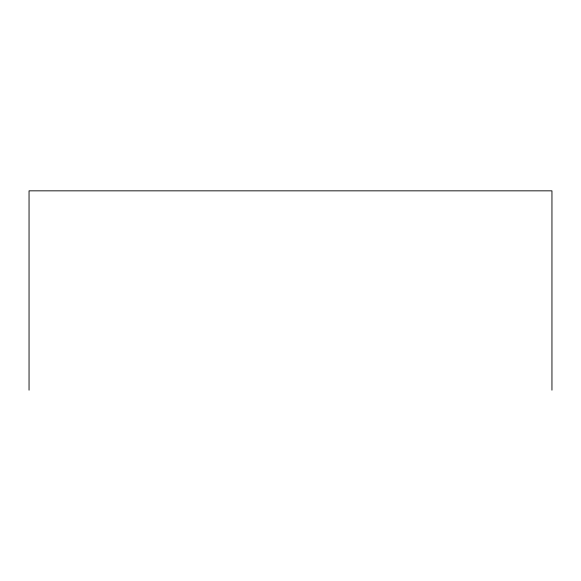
<?xml version="1.0" encoding="UTF-8"?>
<svg xmlns="http://www.w3.org/2000/svg" width="581" height="581" viewBox="0 0 581 581"><rect width="100%" height="100%" fill="white"/><g stroke="black" fill="none" stroke-linecap="round" stroke-linejoin="round"><path stroke-width="0.87" d="M551.95 390.163L551.95 190.837L29.05 190.837L29.05 390.163"/></g></svg>
